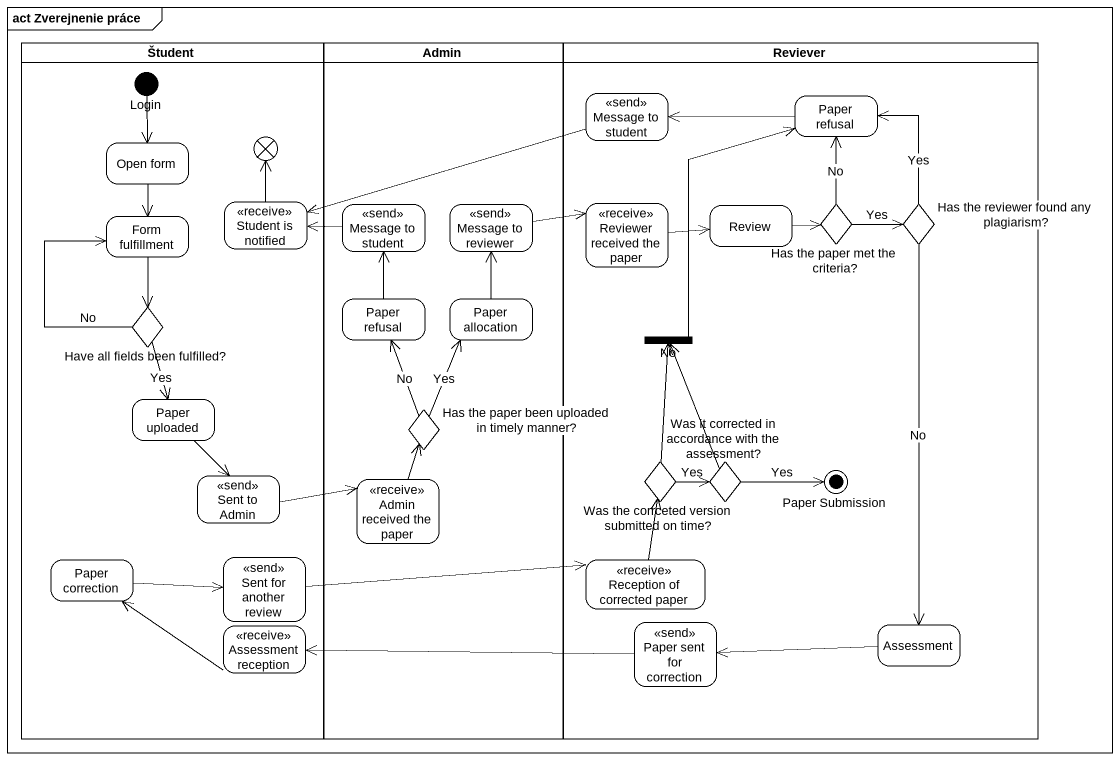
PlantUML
@startuml
mainframe act Zverejnenie práce
hide empty description
state Študent <<partition>> {
  state Login <<start>>
  state "Open form" as Open_form
  state flowfinal1 <<end>>
  state "Student is notified" as Student_is_notified <<receive>>
  state "Form fulfillment" as Form_fulfillment
  state "Have all fields been fulfilled?" as Have_all_fields_been <<choice>>
  state "Paper uploaded" as Paper_uploaded
  state "Sent to Admin" as Sent_to_Admin <<send>>
  state "Paper correction" as Paper_correction
  state "Sent for another review" as Sent_for_another_review <<send>>
  state "Assessment reception" as Assessment_reception <<receive>>
}
state Admin <<partition>> {
  state "Message to student" as Message_to_student_2 <<send>>
  state "Message to reviewer" as Message_to_reviewer <<send>>
  state "Paper refusal" as Paper_refusal_2
  state "Paper allocation" as Paper_allocation
  state "Has the paper been uploaded in timely manner?" as Has_the_paper_been_uploaded <<choice>>
  state "Admin received the paper" as Admin_received_the_paper <<receive>>
}
state Reviever <<partition>> {
  state "Message to student" as Message_to_student <<send>>
  state "Paper refusal" as Paper_refusal
  state "Reviewer received the paper" as Reviewer_received_the_paper <<receive>>
  state Review
  state "Has the paper met the criteria?" as Has_the_paper_met_the <<choice>>
  state "Has the reviewer found any plagiarism?" as Has_the_reviewer_found_any <<choice>>
  state No <<join>>
  state "Was the corrceted version submitted on time?" as Was_the_corrceted_version <<choice>>
  state "Was it corrected in accordance with the assessment?" as Was_it_corrected_in <<choice>>
  state "Paper Submission" as Paper_Submission <<end>>
  state "Reception of corrected paper" as Reception_of_corrected_paper <<receive>>
  state "Paper sent for correction" as Paper_sent_for_correction <<send>>
  state Assessment
}
Login --> Open_form
Message_to_student -left-> Student_is_notified
Paper_refusal -left-> Message_to_student
Open_form --> Form_fulfillment
Student_is_notified -up-> flowfinal1
Reviewer_received_the_paper -right-> Review
Form_fulfillment --> Have_all_fields_been
Message_to_student_2 -left-> Student_is_notified
Message_to_reviewer -right-> Reviewer_received_the_paper
Review -right-> Has_the_paper_met_the
Has_the_paper_met_the -up-> Paper_refusal : No
Has_the_paper_met_the -right-> Has_the_reviewer_found_any : Yes
Has_the_reviewer_found_any -up-> Paper_refusal : Yes
Has_the_reviewer_found_any --> Assessment : No
Have_all_fields_been -up-> Form_fulfillment : No
Have_all_fields_been --> Paper_uploaded : Yes
Paper_refusal_2 -up-> Message_to_student_2
Paper_allocation -up-> Message_to_reviewer
No -up-> Paper_refusal
Paper_uploaded --> Sent_to_Admin
Has_the_paper_been_uploaded -up-> Paper_refusal_2 : No
Has_the_paper_been_uploaded -up-> Paper_allocation : Yes
Was_the_corrceted_version -up-> No
Was_the_corrceted_version -right-> Was_it_corrected_in : Yes
Was_it_corrected_in -up-> No
Was_it_corrected_in -right-> Paper_Submission : Yes
Sent_to_Admin -right-> Admin_received_the_paper
Admin_received_the_paper -up-> Has_the_paper_been_uploaded
Paper_correction -right-> Sent_for_another_review
Sent_for_another_review -right-> Reception_of_corrected_paper
Reception_of_corrected_paper -up-> Was_the_corrceted_version
Assessment_reception -left-> Paper_correction
Paper_sent_for_correction -left-> Assessment_reception
Assessment -left-> Paper_sent_for_correction
@enduml
